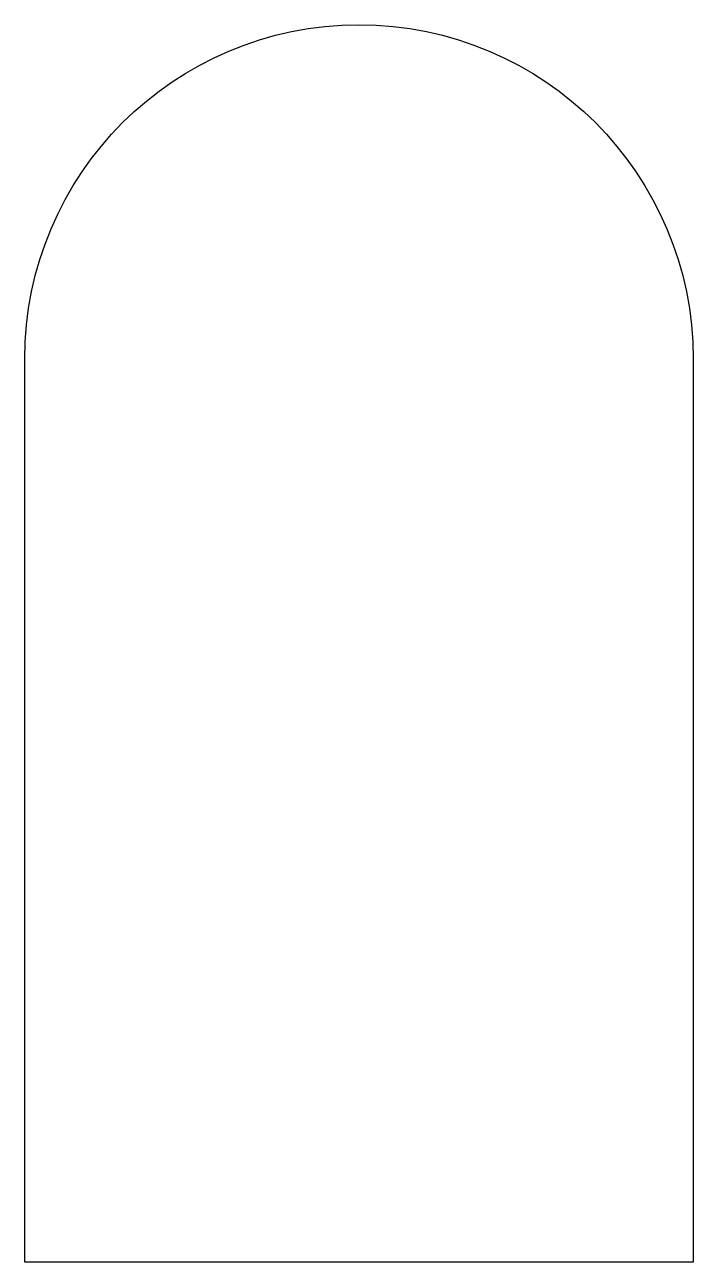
# Model space of a CAD drawing. Header units: millimetres. Extents: x -48 to 48, y -89 to 89.
import ezdxf

# ---------------------------------------------------------------- set-up
doc = ezdxf.new("R2010")
doc.units = ezdxf.units.MM
doc.header["$MEASUREMENT"] = 0
doc.layers.add('layer 1', color=7, linetype='Continuous')

msp = doc.modelspace()

# ---------------------------------------------------------------- linework, layer by layer
at = {"layer": 'layer 1', "color": 250}
msp.add_open_spline([(0.0321, 88.9), (-26.483, 88.9), (-47.9778, 67.4053), (-47.9778, 40.8898), (-47.9778, 40.8898), (-47.9778, 40.8898), (-47.9778, -88.9), (-47.9778, -88.9), (-47.9778, -88.9), (-47.9778, -88.9), (48.0423, -88.9), (48.0423, -88.9), (48.0423, -88.9), (48.0423, -88.9), (48.0423, 40.8898), (48.0423, 40.8898), (48.0423, 40.8898), (48.0423, 67.388), (26.5649, 88.9), (0.0321, 88.9)], degree=3, knots=[0, 0, 0, 0, 0.16666667, 0.16666667, 0.16666667, 0.16666667, 0.33333333, 0.33333333, 0.33333333, 0.33333333, 0.5, 0.5, 0.5, 0.5, 0.66666667, 0.66666667, 0.66666667, 0.66666667, 1, 1, 1, 1], dxfattribs=at)

doc.saveas('drawing.dxf')
